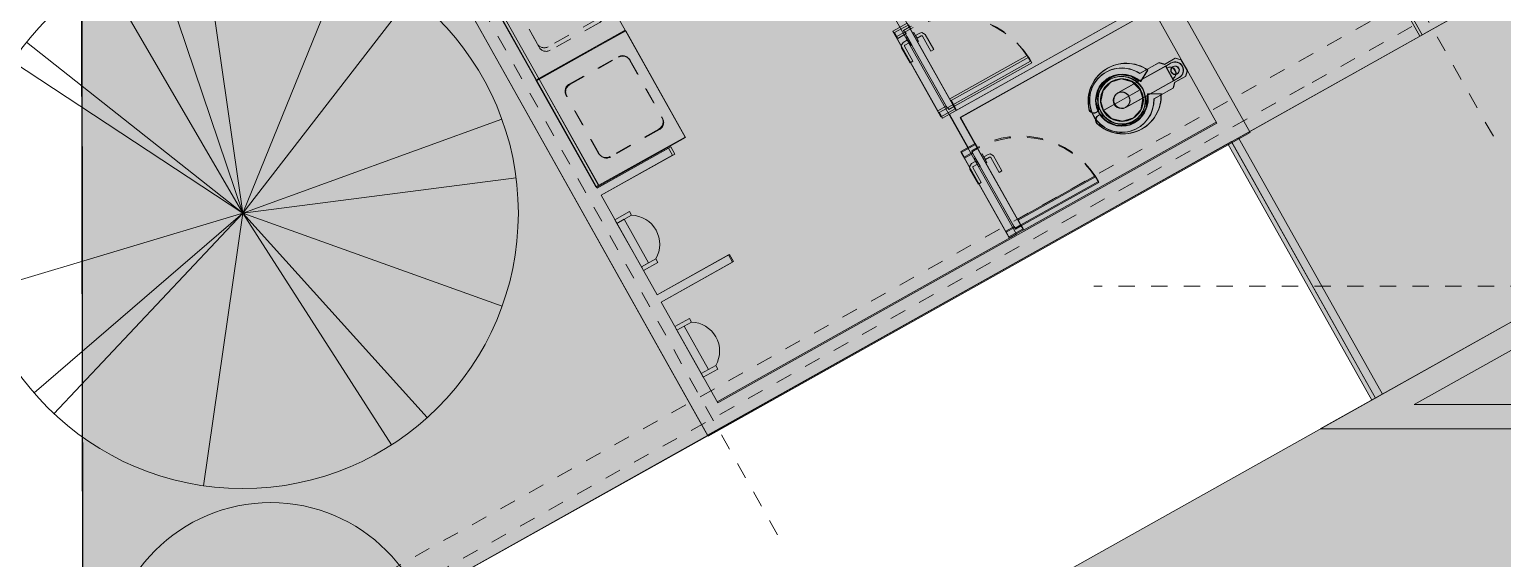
# Model space of a CAD drawing. Header units: metres. Extents: x -11.7 to 73.2, y 41.7 to 99.3.
# Drawn here: x -6.01 to 3, y 46.67 to 49.91 of the extents above; entities that cross this region are included whole.
import ezdxf

# ---------------------------------------------------------------- set-up
doc = ezdxf.new("R2010")
doc.units = ezdxf.units.M
for name, pattern in [('Dash dot dot', [0.020637, 0.00635, -0.004763, 0, -0.004763, 0, -0.004763]), ('LineaDiscontinua-1_5mm', [0.003, 0.0015, -0.0015]), ('LíneaDeRejilla', [0.021, 0.012, -0.003, 0.003, -0.003]), ('Oculto', [0.006, 0.004, -0.002])]:
    doc.linetypes.add(name, pattern=pattern)
for name, color, linetype, lineweight in [('A-BRND', 11, 'Continuous', 5), ('A-DETL-3', 151, 'Continuous', 5), ('A-DETL-GENF', 92, 'Continuous', 5), ('A-DETL-LNOC', 90, 'Oculto', 5), ('A-MUEB', 31, 'Continuous', 5), ('A-MURO', 113, 'Continuous', 9), ('A-MURO-ACHU', 111, 'Continuous', 9), ('A-PISO', 51, 'Continuous', 9), ('A-PISO-ACHU', 8, 'Continuous', 9), ('A-PSAJ-ARBOL', 71, 'Continuous', 5), ('A-PUER', 31, 'Continuous', 5), ('A-PUER-MARC', 31, 'Continuous', 5), ('A-WALL', 113, 'Continuous', 18), ('H-HID-APAR', 6, 'Continuous', 5), ('Q-CASE', 31, 'Dash dot dot', 5), ('S-REJI', 1, 'Continuous', 5), ('S-REJI-IDEN', 1, 'Continuous', 5)]:
    doc.layers.add(name, color=color, linetype=linetype, lineweight=lineweight)

# ---------------------------------------------------------------- blocks, each defined once
blk = doc.blocks.new('Top Rail Type - Top Rail_Internal_-1329604-Nivel 1')
at = {"layer": 'A-BRND'}
for p, q in [((1.3892, 49.2504), (1.3455, 49.2259)), ((1.3455, 49.2259), (1.3892, 49.2504)), ((1.3455, 49.2259), (1.3455, 49.2259)), ((2.2257, 47.6558), (1.3455, 49.2259)), ((2.2257, 47.6558), (1.3455, 49.2259)), ((1.3892, 49.2504), (1.3892, 49.2504)), ((1.3892, 49.2504), (2.2693, 47.6802)), ((2.2693, 47.6802), (1.3892, 49.2504)), ((2.2693, 47.6802), (2.2257, 47.6558)), ((2.2257, 47.6558), (2.2693, 47.6802)), ((2.2257, 47.6558), (2.2257, 47.6558)), ((2.2693, 47.6802), (2.2693, 47.6802))]:
    blk.add_line(p, q, dxfattribs=at)
blk = doc.blocks.new('Puerta-Batiente-HojaLisa - 600x1_400-1274801-Nivel 1')
at = {"layer": 'A-PUER'}
for p, q in [((0.272, 0.015), (-0.272, 0.015)), ((-0.272, 0.015), (-0.272, 0.015)), ((-0.272, 0.015), (0.272, 0.015)), ((-0.272, 0.015), (-0.272, -0.025)), ((-0.272, 0.015), (-0.272, -0.025)), ((0.272, 0.015), (0.272, 0.015)), ((0.272, -0.025), (0.272, 0.015)), ((0.272, 0.015), (0.272, -0.025)), ((-0.272, -0.569), (-0.272, -0.025)), ((-0.272, -0.025), (-0.232, -0.025)), ((0.272, -0.025), (-0.272, -0.025)), ((-0.272, -0.025), (-0.272, -0.025)), ((-0.272, -0.025), (0.272, -0.025)), ((-0.232, -0.025), (-0.232, -0.569)), ((0.272, -0.025), (0.272, -0.025)), ((-0.232, -0.569), (-0.272, -0.569))]:
    blk.add_line(p, q, dxfattribs=at)
at = {"layer": 'A-PUER', "linetype": 'LineaDiscontinua-1_5mm'}
blk.add_arc((-0.272, -0.025), 0.544, 274.21673, 0, dxfattribs=at)
at = {"layer": 'A-PUER-MARC'}
for p, q in [((-0.3, -0.025), (-0.3, 0.075)), ((-0.3, 0.075), (-0.26, 0.075)), ((-0.3, -0.025), (-0.3, 0.075)), ((-0.3, 0.075), (-0.3, 0.075)), ((-0.3, 0.075), (0.3, 0.075)), ((-0.26, 0.015), (-0.272, 0.015)), ((-0.272, 0.015), (-0.272, -0.025)), ((-0.272, 0.015), (-0.272, 0.015)), ((-0.272, 0.015), (-0.272, -0.025)), ((0.272, 0.015), (-0.272, 0.015)), ((-0.26, 0.075), (-0.26, 0.015)), ((-0.26, 0.075), (-0.26, 0.075)), ((-0.26, 0.075), (-0.26, 0.015)), ((0.26, 0.075), (-0.26, 0.075)), ((-0.26, 0.015), (-0.26, 0.015)), ((-0.26, 0.015), (0.26, 0.015)), ((0.26, 0.015), (0.26, 0.075)), ((0.3, 0.075), (0.26, 0.075)), ((0.26, 0.075), (0.26, 0.075)), ((0.26, 0.015), (0.26, 0.075)), ((0.26, 0.015), (0.26, 0.015)), ((0.26, 0.015), (0.272, 0.015)), ((0.272, 0.015), (0.272, 0.015)), ((0.272, 0.015), (0.272, -0.025)), ((0.272, -0.025), (0.272, 0.015)), ((0.3, 0.075), (0.3, 0.075)), ((0.3, 0.075), (0.3, -0.025)), ((0.3, 0.075), (0.3, -0.025)), ((-0.272, -0.025), (-0.3, -0.025)), ((-0.3, -0.025), (-0.3, -0.025)), ((0.3, -0.025), (-0.3, -0.025)), ((-0.272, -0.025), (-0.272, -0.025)), ((-0.272, -0.025), (0.272, -0.025)), ((0.272, -0.025), (0.272, -0.025)), ((0.272, -0.025), (0.3, -0.025)), ((0.3, -0.025), (0.3, -0.025))]:
    blk.add_line(p, q, dxfattribs=at)
blk = doc.blocks.new('Manija-Horizontal-SinCerradura - 120-1041475-Nivel 1')
at = {"layer": 'A-PUER'}
for p, q in [((0.12, 0.008), (0.12, 0)), ((0.12, 0.008), (0.18, 0.008)), ((0.18, 0.008), (0.12, 0.008)), ((0.12, 0), (0.18, 0)), ((0.18, 0), (0.12, 0)), ((0.14, 0.038), (0.14, 0.008)), ((0.14, 0.008), (0.16, 0.008)), ((0.16, 0.008), (0.14, 0.008)), ((0.16, 0.008), (0.16, 0.038)), ((0.27, 0.063), (0.165, 0.063)), ((0.165, 0.043), (0.27, 0.043)), ((0.18, 0), (0.18, 0.008)), ((0.27, 0.063), (0.27, 0.043)), ((0.27, 0.043), (0.27, 0.063))]:
    blk.add_line(p, q, dxfattribs=at)
at = {"layer": 'A-PUER', "flags": 128}
for points in [[(0.165, 0.063), (0.144, 0.0515), (0.14, 0.038)], [(0.16, 0.038), (0.1623, 0.0422), (0.165, 0.043)]]:
    blk.add_lwpolyline(points, dxfattribs=at)
blk = doc.blocks.new('Manija-Horizontal-SinCerradura - 120-1041476-Nivel 1')
at = {"layer": 'A-PUER'}
for p, q in [((0.12, 0), (0.12, -0.008)), ((0.12, 0), (0.18, 0)), ((0.18, 0), (0.12, 0)), ((0.18, -0.008), (0.18, 0)), ((0.12, -0.008), (0.18, -0.008)), ((0.18, -0.008), (0.12, -0.008)), ((0.14, -0.008), (0.14, -0.038)), ((0.14, -0.008), (0.16, -0.008)), ((0.16, -0.008), (0.14, -0.008)), ((0.16, -0.038), (0.16, -0.008)), ((0.27, -0.043), (0.165, -0.043)), ((0.165, -0.063), (0.27, -0.063)), ((0.27, -0.063), (0.27, -0.043)), ((0.27, -0.043), (0.27, -0.063))]:
    blk.add_line(p, q, dxfattribs=at)
at = {"layer": 'A-PUER', "flags": 128}
for points in [[(0.14, -0.038), (0.1515, -0.059), (0.165, -0.063)], [(0.165, -0.043), (0.1608, -0.0407), (0.16, -0.038)]]:
    blk.add_lwpolyline(points, dxfattribs=at)
blk = doc.blocks.new('M_Water Closet - Flush Valve - Floor Mounted - Public - 6_1 Lpf-1196154-Nivel 1')
at = {"layer": 'H-HID-APAR'}
for p, q in [((-0.0381, 0), (-0.0635, -0.0254)), ((-0.0635, -0.0254), (-0.0381, 0)), ((-0.0635, -0.0254), (-0.0635, -0.1016)), ((-0.0635, -0.1016), (-0.0635, -0.0254)), ((-0.0635, -0.0254), (-0.0635, -0.0254)), ((-0.0508, -0.2877), (-0.0508, -0.0635)), ((-0.0508, -0.0635), (-0.0508, -0.1016)), ((0.0381, 0), (-0.0381, 0)), ((-0.0381, 0), (0.0381, 0)), ((-0.0381, 0), (-0.0381, 0)), ((0.0635, -0.0254), (0.0381, 0)), ((0.0381, 0), (0.0635, -0.0254)), ((0.0381, 0), (0.0381, 0)), ((0.0508, -0.0635), (0.0508, -0.2877)), ((0.0508, -0.1016), (0.0508, -0.0635)), ((0.0635, -0.1016), (0.0635, -0.0254)), ((0.0635, -0.0254), (0.0635, -0.1016)), ((0.0635, -0.0254), (0.0635, -0.0254)), ((-0.0635, -0.1016), (-0.0889, -0.127)), ((-0.0889, -0.127), (-0.0635, -0.1016)), ((-0.0889, -0.127), (-0.0889, -0.2625)), ((-0.0889, -0.2625), (-0.0889, -0.127)), ((-0.0889, -0.127), (-0.0889, -0.127)), ((-0.0635, -0.1016), (-0.0635, -0.1016)), ((-0.0508, -0.4382), (-0.0508, -0.1016)), ((-0.0508, -0.1016), (0.0508, -0.1016)), ((-0.0508, -0.1016), (-0.0508, -0.1016)), ((-0.0508, -0.1016), (-0.0381, -0.1016)), ((-0.0381, -0.1016), (0.0381, -0.1016)), ((0.0381, -0.1016), (0.0508, -0.1016)), ((0.0508, -0.1016), (0.0508, -0.4382)), ((0.0508, -0.1016), (0.0508, -0.1016)), ((0.0889, -0.127), (0.0635, -0.1016)), ((0.0635, -0.1016), (0.0889, -0.127)), ((0.0635, -0.1016), (0.0635, -0.1016)), ((0.0889, -0.2625), (0.0889, -0.127)), ((0.0889, -0.127), (0.0889, -0.2625)), ((0.0889, -0.127), (0.0889, -0.127)), ((-0.0889, -0.2625), (-0.0889, -0.2625)), ((-0.0429, -0.281), (-0.0825, -0.2088)), ((-0.0825, -0.2088), (-0.0429, -0.281)), ((-0.0825, -0.2088), (-0.0825, -0.2088)), ((0.0826, -0.2088), (0.0429, -0.281)), ((0.0429, -0.281), (0.0826, -0.2088)), ((0.0826, -0.2088), (0.0826, -0.2088)), ((0.0889, -0.2625), (0.0889, -0.2625)), ((-0.0508, -0.4382), (-0.0508, -0.2877)), ((-0.0429, -0.281), (-0.0429, -0.281)), ((0.0429, -0.281), (0.0429, -0.281)), ((0.0508, -0.2877), (0.0508, -0.4382)), ((-0.0324, -0.5807), (-0.0324, -0.5807)), ((0.0324, -0.5807), (0.0324, -0.5807))]:
    blk.add_line(p, q, dxfattribs=at)
at = {"layer": 'H-HID-APAR', "flags": 128}
for points in [[(0, -0.5969), (-0.0747, -0.5782), (-0.1318, -0.5266), (-0.1579, -0.4542), (-0.1469, -0.378), (-0.1013, -0.3159), (-0.0508, -0.2877)], [(0, -0.3064), (-0.067, -0.325), (-0.1149, -0.3754), (-0.13, -0.4434), (-0.1079, -0.5093), (-0.055, -0.5545), (0, -0.5667)], [(0.0508, -0.2877), (0.1156, -0.3293), (0.1532, -0.3965), (0.1548, -0.4735), (0.1199, -0.5422), (0.0569, -0.5864), (0, -0.5969)], [(0, -0.3064), (0, -0.5667)], [(0, -0.5667), (0.067, -0.5481), (0.1149, -0.4977), (0.13, -0.4298), (0.1079, -0.3638), (0.055, -0.3186), (0, -0.3064)]]:
    blk.add_lwpolyline(points, dxfattribs=at)
at = {"layer": 'H-HID-APAR'}
for centre, radius, start, end in [((0, -0.0635), 0.0508, 0, 180), ((0, -0.0635), 0.0508, 0, 180), ((0, -0.1016), 0.0381, 0, 180), ((0, -0.0635), 0.0254, 360, 180), ((0, -0.0635), 0.0254, 0, 180), ((0, -0.0635), 0.0254, 180, 360), ((0, -0.0635), 0.0254, 180, 0), ((0.0187, -0.4177), 0.2322, 115.8609, 252.57414), ((0.0187, -0.4177), 0.2322, 115.8609, 252.57414), ((0, -0.4382), 0.1969, 116.84721, 63.15279), ((0, -0.4382), 0.1969, 116.84721, 63.15279), ((-0.0187, -0.4177), 0.2322, 287.42586, 64.1391), ((-0.0187, -0.4177), 0.2322, 287.42586, 64.1391), ((0, -0.4382), 0.1588, 108.66292, 270), ((0.0024, -0.4294), 0.1552, 106.96329, 257.03671), ((0.0024, -0.4294), 0.1552, 106.96329, 257.03671), ((0, -0.4382), 0.146, 0, 180), ((0, -0.4382), 0.1461, 360, 180), ((0, -0.4366), 0.1302, 90, 270), ((0, -0.4382), 0.1587, 270, 71.33708), ((0, -0.4366), 0.1302, 270, 90), ((-0.0024, -0.4294), 0.1552, 282.96329, 73.03671), ((-0.0024, -0.4294), 0.1552, 282.96329, 73.03671), ((0, -0.4382), 0.146, 180, 0), ((0, -0.4382), 0.1461, 180, 360), ((0, -0.4382), 0.0508, 180, 0), ((0, -0.4382), 0.0508, 180, 0), ((0, -0.4382), 0.05, 360, 180), ((0, -0.4382), 0.05, 0, 180), ((0, -0.4382), 0.05, 180, 360), ((0, -0.4382), 0.05, 180, 0), ((-0.0416, -0.61), 0.0307, 252.57414, 72.57414), ((-0.0416, -0.61), 0.0307, 252.57414, 72.57414), ((0.0416, -0.61), 0.0307, 107.42586, 287.42586), ((0.0416, -0.61), 0.0307, 107.42586, 287.42586)]:
    blk.add_arc(centre, radius, start, end, dxfattribs=at)
blk = doc.blocks.new('M_Vanity Counter Top w Square Sink Hole - 600mm Depth-1614399-Nivel 1')
at = {"layer": 'A-MUEB'}
for p, q in [((-0.4687, 0), (-1.2687, 0)), ((-1.2687, 0), (-1.2687, -0.625)), ((-0.4687, -0.625), (-0.4687, 0)), ((-1.2687, -0.0191), (-0.4687, -0.0191)), ((-1.2687, -0.625), (-0.4687, -0.625))]:
    blk.add_line(p, q, dxfattribs=at)
at = {"layer": 'Q-CASE'}
for p, q in [((-1.1227, -0.5092), (-1.1227, -0.1658)), ((-1.0719, -0.115), (-0.6655, -0.115)), ((-0.6147, -0.1658), (-0.6147, -0.5092)), ((-0.6655, -0.56), (-1.0719, -0.56))]:
    blk.add_line(p, q, dxfattribs=at)
for centre, start, end in [((-1.0719, -0.1658), 90, 180), ((-0.6655, -0.1658), 360, 90), ((-1.0719, -0.5092), 180, 270), ((-0.6655, -0.5092), 270, 360)]:
    blk.add_arc(centre, 0.0508, start, end, dxfattribs=at)
blk = doc.blocks.new('M_Vanity Counter Top w Square Sink Hole - 600mm Depth-1615080-Nivel 1')
at = {"layer": 'A-MUEB'}
for p, q in [((-0.5187, 0), (-1.2687, 0)), ((-1.2687, 0), (-1.2687, -0.625)), ((-0.5187, -0.625), (-0.5187, 0)), ((-1.2687, -0.0191), (-0.5187, -0.0191)), ((-1.2687, -0.625), (-0.5187, -0.625))]:
    blk.add_line(p, q, dxfattribs=at)
at = {"layer": 'Q-CASE'}
for p, q in [((-1.1477, -0.5092), (-1.1477, -0.1658)), ((-1.0969, -0.115), (-0.6905, -0.115)), ((-0.6397, -0.1658), (-0.6397, -0.5092)), ((-0.6905, -0.56), (-1.0969, -0.56))]:
    blk.add_line(p, q, dxfattribs=at)
for centre, start, end in [((-1.0969, -0.1658), 90, 180), ((-0.6905, -0.1658), 360, 90), ((-1.0969, -0.5092), 180, 270), ((-0.6905, -0.5092), 270, 360)]:
    blk.add_arc(centre, 0.0508, start, end, dxfattribs=at)
blk = doc.blocks.new('M_Urinal-2D - M_Urinal-2D-1521189-Nivel 1')
at = {"layer": 'H-HID-APAR'}
for p, q in [((-0.2869, 0.075), (-0.2869, 0.1766)), ((-0.2869, 0.1766), (-0.2615, 0.1766)), ((-0.2615, 0.1766), (-0.2615, 0.075)), ((0.0433, 0.1258), (-0.2615, 0.1258)), ((-0.2615, 0.1258), (-0.2615, 0.075)), ((0.0692, 0.1766), (0.0433, 0.1766)), ((0.0433, 0.1766), (0.0433, 0.075)), ((0.0433, 0.075), (0.0433, 0.1258)), ((0.0692, 0.075), (0.0692, 0.1766)), ((-0.2615, 0.075), (-0.2869, 0.075)), ((-0.2615, 0.075), (0.0433, 0.075)), ((0.0433, 0.075), (0.0692, 0.075))]:
    blk.add_line(p, q, dxfattribs=at)
blk.add_arc((-0.1091, 0.0862), 0.1772, 30.67011, 149.32989, dxfattribs=at)
blk = doc.blocks.new('M_RPC Tree - Deciduous - Scarlet Oak - 6 mts-1356157-Nivel 1')
at = {"layer": 'A-PSAJ-ARBOL'}
for q in [(-0.2391, 1.6695), (-0.5395, 1.5979), (0.6341, 1.5628), (-0.8483, 1.4577), (1.0322, 1.3338), (-1.3227, 1.0464), (-1.4088, 0.9271), (1.5855, 0.5751), (1.6727, 0.2154), (-1.6152, -0.4853), (-1.2773, -1.1013), (-1.1555, -1.2285), (-0.2396, -1.6694), (0.9105, -1.4196), (1.1293, -1.2526), (1.5873, -0.5699)]:
    blk.add_line((0, 0), q, dxfattribs=at)
for start, end in [(360, 180), (180, 360)]:
    blk.add_arc((0, 0), 1.6865, start, end, dxfattribs=at)
blk = doc.blocks.new('Puerta-Batiente-HojaLisa - 600x1_400-V14-Nivel 1')
at = {"layer": 'A-PUER'}
for p, q in [((-0.272, -0.569), (-0.272, -0.025)), ((-0.272, -0.025), (-0.232, -0.025)), ((-0.232, -0.025), (-0.232, -0.569)), ((-0.232, -0.569), (-0.272, -0.569))]:
    blk.add_line(p, q, dxfattribs=at)
at = {"layer": 'A-PUER', "linetype": 'LineaDiscontinua-1_5mm'}
blk.add_arc((-0.272, -0.025), 0.544, 274.21673, 0, dxfattribs=at)
at = {"layer": 'A-PUER-MARC', "lineweight": 9}
for p, q in [((-0.26, 0.075), (-0.3, 0.075)), ((-0.3, 0.075), (-0.3, -0.025)), ((-0.272, -0.025), (-0.272, 0.015)), ((-0.272, 0.015), (-0.26, 0.015)), ((-0.26, 0.015), (-0.26, 0.075)), ((0.3, 0.075), (0.26, 0.075)), ((0.26, 0.075), (0.26, 0.015)), ((0.26, 0.015), (0.272, 0.015)), ((0.272, 0.015), (0.272, -0.025)), ((0.3, -0.025), (0.3, 0.075)), ((-0.3, -0.025), (-0.272, -0.025)), ((0.272, -0.025), (0.3, -0.025))]:
    blk.add_line(p, q, dxfattribs=at)
at = {"layer": 'A-PUER-MARC'}
for p, q in [((-0.3, -0.025), (-0.3, 0.075)), ((-0.3, 0.075), (-0.26, 0.075)), ((-0.3, 0.075), (-0.3, 0.075)), ((-0.26, 0.015), (-0.272, 0.015)), ((-0.272, 0.015), (-0.272, -0.025)), ((-0.272, 0.015), (-0.272, 0.015)), ((-0.26, 0.075), (-0.26, 0.015)), ((-0.26, 0.075), (-0.26, 0.075)), ((-0.26, 0.015), (-0.26, 0.015)), ((0.26, 0.015), (0.26, 0.075)), ((0.3, 0.075), (0.26, 0.075)), ((0.26, 0.075), (0.26, 0.075)), ((0.26, 0.015), (0.26, 0.015)), ((0.26, 0.015), (0.272, 0.015)), ((0.272, 0.015), (0.272, 0.015)), ((0.272, -0.025), (0.272, 0.015)), ((0.3, 0.075), (0.3, 0.075)), ((0.3, 0.075), (0.3, -0.025)), ((-0.272, -0.025), (-0.3, -0.025)), ((-0.3, -0.025), (-0.3, -0.025)), ((-0.272, -0.025), (-0.272, -0.025)), ((0.272, -0.025), (0.272, -0.025)), ((0.272, -0.025), (0.3, -0.025)), ((0.3, -0.025), (0.3, -0.025))]:
    blk.add_line(p, q, dxfattribs=at)
blk = doc.blocks.new('M_Water Closet - Flush Valve - Floor Mounted - Public - 6_1 Lpf-V12-Nivel 1')
at = {"layer": 'H-HID-APAR'}
for p, q in [((-0.0381, 0), (-0.0635, -0.0254)), ((-0.0635, -0.0254), (-0.0381, 0)), ((-0.0635, -0.0254), (-0.0635, -0.1016)), ((-0.0635, -0.1016), (-0.0635, -0.0254)), ((-0.0635, -0.0254), (-0.0635, -0.0254)), ((-0.0508, -0.2877), (-0.0508, -0.0635)), ((-0.0508, -0.0635), (-0.0508, -0.1016)), ((0.0381, 0), (-0.0381, 0)), ((-0.0381, 0), (0.0381, 0)), ((-0.0381, 0), (-0.0381, 0)), ((0.0635, -0.0254), (0.0381, 0)), ((0.0381, 0), (0.0635, -0.0254)), ((0.0381, 0), (0.0381, 0)), ((0.0508, -0.0635), (0.0508, -0.2877)), ((0.0508, -0.1016), (0.0508, -0.0635)), ((0.0635, -0.1016), (0.0635, -0.0254)), ((0.0635, -0.0254), (0.0635, -0.1016)), ((0.0635, -0.0254), (0.0635, -0.0254)), ((-0.0635, -0.1016), (-0.0889, -0.127)), ((-0.0889, -0.127), (-0.0635, -0.1016)), ((-0.0889, -0.127), (-0.0889, -0.2625)), ((-0.0889, -0.2625), (-0.0889, -0.127)), ((-0.0889, -0.127), (-0.0889, -0.127)), ((-0.0635, -0.1016), (-0.0635, -0.1016)), ((-0.0508, -0.4382), (-0.0508, -0.1016)), ((-0.0508, -0.1016), (0.0508, -0.1016)), ((-0.0508, -0.1016), (-0.0508, -0.1016)), ((-0.0508, -0.1016), (-0.0381, -0.1016)), ((-0.0381, -0.1016), (0.0381, -0.1016)), ((0.0381, -0.1016), (0.0508, -0.1016)), ((0.0508, -0.1016), (0.0508, -0.4382)), ((0.0508, -0.1016), (0.0508, -0.1016)), ((0.0889, -0.127), (0.0635, -0.1016)), ((0.0635, -0.1016), (0.0889, -0.127)), ((0.0635, -0.1016), (0.0635, -0.1016)), ((0.0889, -0.2625), (0.0889, -0.127)), ((0.0889, -0.127), (0.0889, -0.2625)), ((0.0889, -0.127), (0.0889, -0.127)), ((-0.0889, -0.2625), (-0.0889, -0.2625)), ((-0.0429, -0.281), (-0.0825, -0.2088)), ((-0.0825, -0.2088), (-0.0429, -0.281)), ((-0.0825, -0.2088), (-0.0825, -0.2088)), ((0.0826, -0.2088), (0.0429, -0.281)), ((0.0429, -0.281), (0.0826, -0.2088)), ((0.0826, -0.2088), (0.0826, -0.2088)), ((0.0889, -0.2625), (0.0889, -0.2625)), ((-0.0508, -0.4382), (-0.0508, -0.2877)), ((-0.0429, -0.281), (-0.0429, -0.281)), ((0.0429, -0.281), (0.0429, -0.281)), ((0.0508, -0.2877), (0.0508, -0.4382)), ((-0.0324, -0.5807), (-0.0324, -0.5807)), ((0.0324, -0.5807), (0.0324, -0.5807))]:
    blk.add_line(p, q, dxfattribs=at)
at = {"layer": 'H-HID-APAR', "flags": 128}
for points in [[(0, -0.5969), (-0.0747, -0.5782), (-0.1318, -0.5266), (-0.1579, -0.4542), (-0.1469, -0.378), (-0.1013, -0.3159), (-0.0508, -0.2877)], [(0, -0.3064), (-0.067, -0.325), (-0.1149, -0.3754), (-0.13, -0.4434), (-0.1079, -0.5093), (-0.055, -0.5545), (0, -0.5667)], [(0.0508, -0.2877), (0.1156, -0.3293), (0.1532, -0.3965), (0.1548, -0.4735), (0.1199, -0.5422), (0.0569, -0.5864), (0, -0.5969)], [(0, -0.3064), (0, -0.5667)], [(0, -0.5667), (0.067, -0.5481), (0.1149, -0.4977), (0.13, -0.4298), (0.1079, -0.3638), (0.055, -0.3186), (0, -0.3064)]]:
    blk.add_lwpolyline(points, dxfattribs=at)
at = {"layer": 'H-HID-APAR'}
for centre, radius, start, end in [((0, -0.0635), 0.0508, 0, 180), ((0, -0.0635), 0.0508, 0, 180), ((0, -0.1016), 0.0381, 0, 180), ((0, -0.0635), 0.0254, 360, 180), ((0, -0.0635), 0.0254, 0, 180), ((0, -0.0635), 0.0254, 180, 360), ((0, -0.0635), 0.0254, 180, 0), ((0.0187, -0.4177), 0.2322, 115.8609, 252.57414), ((0.0187, -0.4177), 0.2322, 115.8609, 252.57414), ((0, -0.4382), 0.1969, 116.84721, 63.15279), ((0, -0.4382), 0.1969, 116.84721, 63.15279), ((-0.0187, -0.4177), 0.2322, 287.42586, 64.1391), ((-0.0187, -0.4177), 0.2322, 287.42586, 64.1391), ((0, -0.4382), 0.1588, 108.66292, 270), ((0.0024, -0.4294), 0.1552, 106.96329, 257.03671), ((0.0024, -0.4294), 0.1552, 106.96329, 257.03671), ((0, -0.4382), 0.146, 0, 180), ((0, -0.4382), 0.1461, 360, 180), ((0, -0.4366), 0.1302, 90, 270), ((0, -0.4382), 0.1587, 270, 71.33708), ((0, -0.4366), 0.1302, 270, 90), ((-0.0024, -0.4294), 0.1552, 282.96329, 73.03671), ((-0.0024, -0.4294), 0.1552, 282.96329, 73.03671), ((0, -0.4382), 0.146, 180, 0), ((0, -0.4382), 0.1461, 180, 360), ((0, -0.4382), 0.0508, 180, 0), ((0, -0.4382), 0.0508, 180, 0), ((0, -0.4382), 0.05, 360, 180), ((0, -0.4382), 0.05, 0, 180), ((0, -0.4382), 0.05, 180, 360), ((0, -0.4382), 0.05, 180, 0), ((-0.0416, -0.61), 0.0307, 252.57414, 72.57414), ((-0.0416, -0.61), 0.0307, 252.57414, 72.57414), ((0.0416, -0.61), 0.0307, 107.42586, 287.42586), ((0.0416, -0.61), 0.0307, 107.42586, 287.42586)]:
    blk.add_arc(centre, radius, start, end, dxfattribs=at)
blk = doc.blocks.new('M_Vanity Counter Top w Square Sink Hole - 600mm Depth-V16-Nivel 1')
at = {"layer": 'A-MUEB'}
for p, q in [((-0.5187, 0), (-1.2687, 0)), ((-1.2687, 0), (-1.2687, -0.625)), ((-0.5187, -0.625), (-0.5187, 0)), ((-1.2687, -0.0191), (-0.5187, -0.0191)), ((-1.2687, -0.625), (-0.5187, -0.625))]:
    blk.add_line(p, q, dxfattribs=at)
at = {"layer": 'Q-CASE'}
for p, q in [((-1.1477, -0.5092), (-1.1477, -0.1658)), ((-1.0969, -0.115), (-0.6905, -0.115)), ((-0.6397, -0.1658), (-0.6397, -0.5092)), ((-0.6905, -0.56), (-1.0969, -0.56))]:
    blk.add_line(p, q, dxfattribs=at)
for centre, start, end in [((-1.0969, -0.1658), 90, 180), ((-0.6905, -0.1658), 360, 90), ((-1.0969, -0.5092), 180, 270), ((-0.6905, -0.5092), 270, 360)]:
    blk.add_arc(centre, 0.0508, start, end, dxfattribs=at)
blk = doc.blocks.new('Grid - 4mm-563819-Nivel 1')
at = {"layer": 'S-REJI-IDEN'}
blk.add_circle((0, 0), 0.004, dxfattribs=at)

msp = doc.modelspace()

# ---------------------------------------------------------------- hatches: boundary and pattern name
at = {"layer": 'A-DETL-GENF'}
msp.add_hatch(color=7, dxfattribs=at).paths.add_polyline_path([(-5.4735, 53.8751), (15.3911, 65.5707), (19.0044, 59.1246), (-1.8602, 47.429)], flags=0)
at = {"layer": 'A-MURO-ACHU', "lineweight": 5}
h = msp.add_hatch(color=256, dxfattribs=at)
h.paths.add_polyline_path([(2.4985, 49.8722), (2.4251, 50.003), (2.556, 50.0764), (4.0854, 50.9337), (4.2162, 51.0071), (4.3907, 51.1048), (4.464, 50.974)], flags=0)
h.paths.add_polyline_path([(5.8597, 51.7563), (5.7864, 51.8872), (5.9608, 51.985), (6.0917, 52.0583), (8.5158, 53.4171), (8.6466, 53.4905), (10.2604, 54.3951), (10.3912, 54.4684), (12.1053, 55.4292), (12.2362, 55.5026), (14.3603, 56.6933), (14.4912, 56.7666), (15.7996, 57.5001), (15.9305, 57.5734), (18.9311, 59.2554), (19.0044, 59.1246)], flags=0)
h = msp.add_hatch(color=256, dxfattribs=at)
h.paths.add_polyline_path([(0.1168, 51.6783), (-0.014, 51.6049), (-0.7542, 52.9255), (-0.8276, 53.0563), (-0.6967, 53.1296)], flags=0)
h.paths.add_polyline_path([(1.387, 49.4124), (1.2561, 49.339), (0.866, 50.0349), (0.8416, 50.0785), (0.4505, 50.7762), (0.4261, 50.8198), (0.5569, 50.8932)], flags=0)
h.paths.add_polyline_path([(-1.9464, 55.359), (-1.2101, 54.0455), (-1.1368, 53.9147), (-1.2676, 53.8413), (-2.0772, 55.2856)], flags=0)
for points in [[(-5.1323, 53.5731), (-3.8817, 51.3421), (-3.8572, 51.2985), (-3.3686, 50.4269), (-3.2953, 50.296), (-2.5361, 48.9416), (-2.5117, 48.898), (-2.1694, 48.2874), (-2.1449, 48.2438), (-1.7989, 47.6265), (-1.9298, 47.5532), (-5.2631, 53.4998)], [(8.4493, 51.1444), (8.5227, 51.0136), (5.0042, 49.0413), (4.8734, 48.968), (2.4631, 47.6169), (2.1563, 47.6169)], [(0.8416, 50.0785), (0.866, 50.0349), (-0.3122, 49.3752), (-0.3367, 49.4188)], [(-1.8564, 47.4224), (-1.9298, 47.5532), (-1.7989, 47.6265), (1.2561, 49.339), (1.387, 49.4124), (1.4603, 49.2815)], [(-2.5117, 48.898), (-2.5361, 48.9416), (-2.1005, 49.1868), (-2.0759, 49.1433)], [(-2.1449, 48.2438), (-2.1694, 48.2874), (-1.7337, 48.5326), (-1.7092, 48.489)]]:
    msp.add_hatch(color=256, dxfattribs=at).paths.add_polyline_path(points, flags=0)
h = msp.add_hatch(color=256, dxfattribs=at)
h.paths.add_polyline_path([(-0.3803, 49.3944), (-0.3367, 49.4188), (-0.3122, 49.3752), (-0.2227, 49.2153), (-0.2663, 49.1909)], flags=0)
h.paths.add_polyline_path([(-0.7696, 50.0896), (-0.726, 50.1141), (-0.6298, 49.9423), (-0.6734, 49.9179)], flags=0)
h = msp.add_hatch(color=256, dxfattribs=at)
h.paths.add_polyline_path([(10.8351, 47.4669), (10.8351, 47.6169), (10.9851, 47.6169), (10.9851, 47.4669)], flags=0)
h.paths.add_polyline_path([(1.8887, 47.4669), (2.1563, 47.6169), (2.4631, 47.6169), (5.6307, 47.6169), (5.8026, 47.6169), (9.9351, 47.6169), (9.9351, 47.4669)], flags=0)
at = {"layer": 'A-PISO-ACHU', "lineweight": 5}
h = msp.add_hatch(color=256, dxfattribs=at)
edge = h.paths.add_edge_path(flags=0)
edge.add_line((-11.7445, 67.4776), (-11.7445, 68.9916))
edge.add_line((-11.7445, 68.9916), (20.6801, 87.2404))
edge.add_line((20.6801, 87.2404), (42.7634, 99.3209))
edge.add_line((42.7634, 99.3209), (49.0143, 99.3209))
edge.add_line((49.0143, 99.3209), (22.1357, 84.6171))
edge.add_line((22.1357, 84.6171), (-8.4217, 67.4192))
edge.add_arc((-9.9695, 75.3717), 8.1018, 263.70195, 281.01358, ccw=False)
edge.add_arc((-12.5327, 60.5221), 7, 76.16032, 83.5347)
h.paths.add_polyline_path([(73.1577, 99.3209), (73.1577, 41.6604)], flags=0)
edge = h.paths.add_edge_path(flags=0)
edge.add_line((69.8508, 99.3209), (73.1577, 99.3209))
edge.add_line((65.9158, 97.1683), (69.8508, 99.3209))
edge = h.paths.add_edge_path(flags=0)
edge.add_line((73.1577, 51.9042), (73.1577, 50.9085))
edge.add_line((73.1577, 50.9085), (67.4094, 50.9125))
edge.add_line((67.4094, 50.9125), (67.406, 45.89))
edge.add_arc((67.7688, 48.868), 3, 197.80909, 263.05317, ccw=False)
edge.add_line((64.9126, 47.9505), (64.9265, 52.0568))
edge.add_arc((67.3569, 51.8382), 2.4403, 138.46961, 174.86173, ccw=False)
edge.add_line((65.5301, 53.4562), (67.4123, 55.1462))
edge.add_line((67.4123, 55.1462), (67.4382, 93.14))
edge.add_line((67.4382, 93.14), (65.5663, 94.5105))
edge.add_arc((67.872, 96.4299), 3, 186.29702, 219.77582, ccw=False)
edge.add_line((64.8901, 96.1008), (64.8898, 96.1793))
edge.add_line((64.8898, 96.1793), (64.8841, 98.083))
edge.add_arc((67.8714, 97.808), 3, 152.38667, 174.74085, ccw=False)
edge.add_arc((100.8135, 69.2922), 46.4949, 139.77062, 139.96788, ccw=False)
edge.add_line((65.3163, 99.3209), (73.1577, 99.3209))
edge.add_line((65.9178, 96.1564), (65.9158, 97.1683))
edge.add_arc((67.9002, 96.4214), 2, 187.61416, 217.58475)
edge.add_line((66.3153, 95.2015), (68.4157, 93.6638))
edge.add_line((68.4157, 93.6638), (68.4316, 51.911))
edge.add_line((68.4316, 51.911), (73.1577, 51.9042))
h.paths.add_polyline_path([(20.1051, 57.7169), (26.6837, 61.3986), (27.9973, 59.0622), (49.2365, 71.0357), (49.2365, 57.7169)], flags=0)
edge = h.paths.add_edge_path(flags=0)
edge.add_line((-5.7118, 46.0009), (54.4615, 46.0009))
edge.add_line((54.4615, 46.0009), (54.4615, 90.9023))
edge.add_line((54.4615, 90.9023), (26.9878, 75.8729))
edge.add_line((26.9878, 75.8729), (-6.3365, 57.1178))
edge.add_arc((5.0702, 53.3169), 12.0233, 127.35032, 161.5712, ccw=False)
edge.add_line((-2.2242, 62.8747), (25.5322, 78.4962))
edge.add_line((25.5322, 78.4962), (55.4126, 94.8421))
edge.add_arc((56.8058, 92.0337), 3.135, 2.60802, 116.38523, ccw=False)
edge.add_line((59.9376, 92.1763), (59.9338, 86.617))
edge.add_line((59.9338, 86.617), (57.4314, 79.6617))
edge.add_line((57.4314, 79.6617), (57.4109, 49.6328))
edge.add_line((57.4109, 49.6328), (57.4076, 44.7668))
edge.add_arc((59.4076, 44.7654), 2, 179.96092, 218.80926)
edge.add_line((57.8491, 43.512), (59.3383, 41.6604))
edge.add_line((59.3383, 41.6604), (54.9031, 41.6604))
edge.add_line((54.9031, 41.6604), (54.9045, 42.4666))
edge.add_line((54.9045, 42.4666), (49.9037, 42.473))
edge.add_line((49.9037, 42.473), (49.9031, 41.6604))
edge.add_line((49.9031, 41.6604), (40.8603, 41.6604))
edge.add_line((40.8603, 41.6604), (40.8489, 42.4259))
edge.add_line((40.8489, 42.4259), (19.6691, 42.4259))
edge.add_line((19.6691, 42.4259), (19.6628, 41.6604))
edge.add_line((19.6628, 41.6604), (-5.714, 41.6604))
edge.add_line((-5.714, 41.6604), (-5.7118, 46.0009))
h = msp.add_hatch(color=256, dxfattribs=at)
h.paths.add_polyline_path([(73.1577, 99.3209), (73.1577, 41.6604)], flags=0)
edge = h.paths.add_edge_path(flags=0)
edge.add_line((49.0166, 99.3209), (73.1577, 99.3209))
edge.add_line((65.2926, 99.3209), (73.1577, 99.3209))
edge.add_arc((100.8053, 69.3106), 46.4949, 139.80025, 140.00696)
edge.add_arc((67.8438, 97.8039), 3, 152.42575, 174.77992)
edge.add_line((64.8562, 98.0768), (64.8617, 96.6002))
edge.add_line((64.8617, 96.6002), (59.4653, 93.6433))
edge.add_arc((56.7821, 92.022), 3.135, 31.14184, 116.42431)
edge.add_line((55.387, 94.8295), (25.5178, 78.4632))
edge.add_line((25.5178, 78.4632), (-2.228, 62.8228))
edge.add_arc((5.0729, 53.27), 12.0233, 127.3894, 158.5358)
edge.add_arc((-12.5349, 60.4631), 7, 276.48335, 336.479, ccw=False)
edge.add_line((-11.7445, 53.5079), (-11.7445, 67.4184))
edge.add_arc((-12.5349, 60.4631), 7, 76.1994, 83.51665, ccw=False)
edge.add_arc((-9.9818, 75.3145), 8.1018, 263.74102, 281.05266)
edge.add_line((-8.4286, 67.3631), (22.1171, 84.5818))
edge.add_line((22.1171, 84.5818), (49.0166, 99.3209))
h = msp.add_hatch(color=256, dxfattribs=at)
h.paths.add_polyline_path([(1.8887, 47.4669), (10.9851, 47.4669), (10.9851, 48.2669), (54.4615, 48.2669), (54.4615, 46.0009), (-0.7267, 46.0009)], flags=0)
h.paths.add_polyline_path([(54.4815, 90.8752), (54.4823, 87.4505), (-5.4665, 53.8634), (-1.8591, 47.4247), (-4.3698, 46.0228), (-5.6848, 46.0236), (-5.7078, 57.4716), (26.9282, 75.8394)], flags=0)
h = msp.add_hatch(color=256, dxfattribs=at)
h.paths.add_polyline_path([(5.0183, 49.0163), (5.8026, 47.6169), (10.8351, 47.6169), (10.8351, 50.9017), (9.2102, 49.9908), (8.6236, 51.0372)], flags=0)
h.paths.add_polyline_path([(54.3115, 87.2328), (50.3494, 85.0119), (52.1097, 81.8716), (54.3115, 83.1058)], flags=0)
h.paths.add_polyline_path([(47.9626, 73.2955), (20.0811, 57.6669), (44.0865, 57.6669), (44.0865, 68.1681), (49.2212, 71.0628)], flags=0)
h.paths.add_polyline_path([(-5.4663, 53.8623), (-1.1005, 56.3095), (-1.628, 57.2507), (44.0772, 82.8706), (44.6048, 81.9293), (54.4615, 87.4544), (54.4615, 80.7558), (54.2865, 80.6577), (54.2865, 77.0956), (54.4615, 77.1942), (54.4615, 74.0419), (51.0616, 72.1303), (51.0616, 55.9169), (54.4615, 55.9169), (54.4615, 48.2669), (53.7615, 48.2669), (53.7615, 47.4669), (12.1412, 47.4669), (12.1412, 48.2669), (10.9851, 48.2669), (10.9851, 47.4669), (1.8887, 47.4669), (2.2039, 47.6436), (1.3237, 49.2137), (-1.8602, 47.429)], flags=0)
h = msp.add_hatch(color=256, dxfattribs=at)
h.paths.add_polyline_path([(42.0615, 55.7669), (36.7162, 55.7669), (36.7162, 48.8519), (42.0615, 48.8519)], flags=0)
h.paths.add_polyline_path([(21.7835, 60.8543), (28.3799, 64.5519), (24.9032, 70.7542), (18.3074, 67.0556)], flags=0)
h.paths.add_polyline_path([(49.1615, 73.8961), (20.2087, 57.6669), (49.1615, 57.6669)], flags=0)
h.paths.add_polyline_path([(-5.4652, 53.8604), (-1.1055, 56.3078), (-1.6336, 57.2463), (-1.235, 57.4697), (-1.0431, 57.1276), (17.9155, 67.7547), (18.1041, 67.4184), (44.3273, 82.1177), (44.474, 81.856), (54.4615, 87.4544), (54.4615, 83.2306), (58.0015, 83.2306), (58.0015, 51.8919), (54.4615, 51.8919), (54.4615, 48.2669), (10.9851, 48.2669), (10.9851, 47.4669), (1.8887, 47.4669), (2.2257, 47.6558), (1.3454, 49.2261), (-1.8591, 47.4272)], flags=0)

# ---------------------------------------------------------------- linework, layer by layer
at = {"layer": 'A-DETL-3'}
for p, q in [((-1.8602, 47.429), (19.0044, 59.1246)), ((-5.6828, 45.8756), (-5.6965, 55.3086)), ((-5.4735, 53.8751), (-1.8602, 47.429))]:
    msp.add_line(p, q, dxfattribs=at)
at = {"layer": 'A-DETL-LNOC'}
msp.add_line((-6.6168, 45.023), (11.0458, 54.9237), dxfattribs=at)
at = {"layer": 'A-MURO'}
for p, q in [((-1.0314, 56.1763), (2.5122, 49.8799)), ((-0.7996, 50.1328), (0.0293, 48.6601)), ((-0.7315, 50.1137), (-0.3391, 49.4165)), ((-0.3391, 49.4165), (0.8417, 50.0784)), ((-0.3146, 49.3729), (0.8661, 50.0348)), ((-0.3891, 49.4035), (-0.3455, 49.428)), ((-0.3146, 49.3729), (0.0729, 48.6845)), ((1.2524, 49.3457), (0.0729, 48.6845)), ((-2.5361, 48.9416), (-2.0865, 49.1937)), ((-2.5117, 48.898), (-2.062, 49.1501)), ((-2.0865, 49.1937), (-2.062, 49.1501)), ((-0.2219, 49.2082), (-0.2654, 49.1837)), ((-2.5361, 48.9416), (-2.5361, 48.9416)), ((0.0288, 48.6608), (0.0724, 48.6853)), ((0.0293, 48.6601), (-1.8027, 47.6332)), ((-2.1694, 48.2874), (-1.7273, 48.5353)), ((-1.7273, 48.5353), (-1.7028, 48.4916)), ((-2.1449, 48.2438), (-1.7028, 48.4916)), ((-2.1694, 48.2874), (-2.1694, 48.2874))]:
    msp.add_line(p, q, dxfattribs=at)
at = {"layer": 'A-PISO'}
for p, q in [((-5.6848, 46.0236), (-5.7078, 57.4716)), ((-5.4665, 53.8634), (-1.8591, 47.4247)), ((-4.5033, 45.9474), (5.8597, 51.7563)), ((8.5362, 51.1931), (-0.8176, 45.9499)), ((1.3454, 49.2261), (-1.8591, 47.4272)), ((2.2257, 47.6558), (1.3454, 49.2261)), ((2.2039, 47.6436), (1.3237, 49.2137)), ((-1.8591, 47.4247), (-4.3698, 46.0228))]:
    msp.add_line(p, q, dxfattribs=at)
at = {"layer": 'A-WALL'}
for p, q in [((-1.8564, 47.4224), (-5.4668, 53.8632)), ((2.4985, 49.8722), (1.1528, 52.2729)), ((8.4493, 51.1444), (1.8887, 47.4669)), ((2.4985, 49.8722), (4.464, 50.974)), ((1.4603, 49.2815), (0.5569, 50.8932)), ((-2.5361, 48.9416), (-3.2953, 50.296)), ((0.8416, 50.0785), (-0.3803, 49.3944)), ((-0.3122, 49.3752), (0.866, 50.0349)), ((0.866, 50.0349), (1.2561, 49.339)), ((1.2561, 49.339), (-1.7989, 47.6265)), ((-0.3803, 49.3944), (-0.2663, 49.1909)), ((-0.2227, 49.2153), (-0.3122, 49.3752)), ((-1.8564, 47.4224), (1.4603, 49.2815)), ((-2.1005, 49.1868), (-2.5361, 48.9416)), ((-2.5117, 48.898), (-2.0759, 49.1433)), ((-2.0759, 49.1433), (-2.1005, 49.1868)), ((-0.2663, 49.1909), (-0.2227, 49.2153)), ((2.4631, 47.6169), (4.8734, 48.968)), ((-2.1694, 48.2874), (-2.5117, 48.898)), ((-1.7337, 48.5326), (-2.1694, 48.2874)), ((-1.7092, 48.489), (-1.7337, 48.5326)), ((-2.1449, 48.2438), (-1.7092, 48.489)), ((-1.7989, 47.6265), (-2.1449, 48.2438)), ((5.6307, 47.6169), (2.4631, 47.6169)), ((1.8887, 47.4669), (9.9351, 47.4669))]:
    msp.add_line(p, q, dxfattribs=at)
at = {"layer": 'S-REJI', "linetype": 'LíneaDeRejilla'}
for p, q in [((50.4265, 76.824), (1.7902, 49.5612)), ((2.9478, 49.2588), (-0.1176, 54.7054)), ((-1.4326, 46.8196), (-4.4886, 52.2715)), ((1.7902, 49.5612), (-3.6617, 46.5051)), ((6.7534, 48.3419), (0.5034, 48.3419))]:
    msp.add_line(p, q, dxfattribs=at)

# ---------------------------------------------------------------- block references
at = {"layer": 'A-BRND'}
msp.add_blockref('Top Rail Type - Top Rail_Internal_-1329604-Nivel 1', (0, 0), dxfattribs=at)
at = {"layer": 'A-MUEB', "rotation": 119.2725903057568}
for name, p in [('M_Vanity Counter Top w Square Sink Hole - 600mm Depth-1614399-Nivel 1', (-3.529, 50.7056)), ('M_Vanity Counter Top w Square Sink Hole - 600mm Depth-V16-Nivel 1', (-3.529, 50.7056)), ('M_Vanity Counter Top w Square Sink Hole - 600mm Depth-V16-Nivel 1', (-3.1644, 50.0552)), ('M_Vanity Counter Top w Square Sink Hole - 600mm Depth-1615080-Nivel 1', (-3.1607, 50.0523))]:
    msp.add_blockref(name, p, dxfattribs=at)
at = {"layer": 'A-PSAJ-ARBOL'}
msp.add_blockref('M_RPC Tree - Deciduous - Scarlet Oak - 6 mts-1356157-Nivel 1', (-4.7052, 48.7889), dxfattribs=at)
at = {"layer": 'A-PUER'}
for name, p, rotation in [('Puerta-Batiente-HojaLisa - 600x1_400-1274801-Nivel 1', (-0.5145, 49.6772), 119.3710762720159), ('Puerta-Batiente-HojaLisa - 600x1_400-V14-Nivel 1', (-0.505, 49.6683), 119.2462708577015), ('Manija-Horizontal-SinCerradura - 120-1041476-Nivel 1', (-0.6992, 49.9748), 299.371076272016), ('Manija-Horizontal-SinCerradura - 120-1041475-Nivel 1', (-0.6643, 49.9944), 299.3710762720157), ('Puerta-Batiente-HojaLisa - 600x1_400-V14-Nivel 1', (-0.098, 48.9413), 119.2462708577015), ('Puerta-Batiente-HojaLisa - 600x1_400-1274801-Nivel 1', (-0.0965, 48.9345), 119.3710762720159), ('Manija-Horizontal-SinCerradura - 120-1041475-Nivel 1', (-0.2464, 49.2518), 299.3710762720157), ('Manija-Horizontal-SinCerradura - 120-1041476-Nivel 1', (-0.2812, 49.2322), 299.371076272016)]:
    msp.add_blockref(name, p, dxfattribs=dict(at, rotation=rotation))
at = {"layer": 'H-HID-APAR'}
for name, p, rotation in [('M_Water Closet - Flush Valve - Floor Mounted - Public - 6_1 Lpf-1196154-Nivel 1', (1.0548, 49.6935), 299.2725903057568), ('M_Water Closet - Flush Valve - Floor Mounted - Public - 6_1 Lpf-V12-Nivel 1', (1.0568, 49.6946), 299.2725903057544), ('M_Urinal-2D - M_Urinal-2D-1521189-Nivel 1', (-2.3527, 48.4611), 299.272590305757), ('M_Urinal-2D - M_Urinal-2D-1521189-Nivel 1', (-1.986, 47.8069), 299.272590305757)]:
    msp.add_blockref(name, p, dxfattribs=dict(at, rotation=rotation))
at = {"layer": 'S-REJI-IDEN', "xscale": 249.9999999999999, "yscale": 249.9999999999999, "zscale": 249.9999999999999, "rotation": 119.2725903057568}
msp.add_blockref('Grid - 4mm-563819-Nivel 1', (-4.534, 46.0162), dxfattribs=at)

doc.saveas('drawing.dxf')
